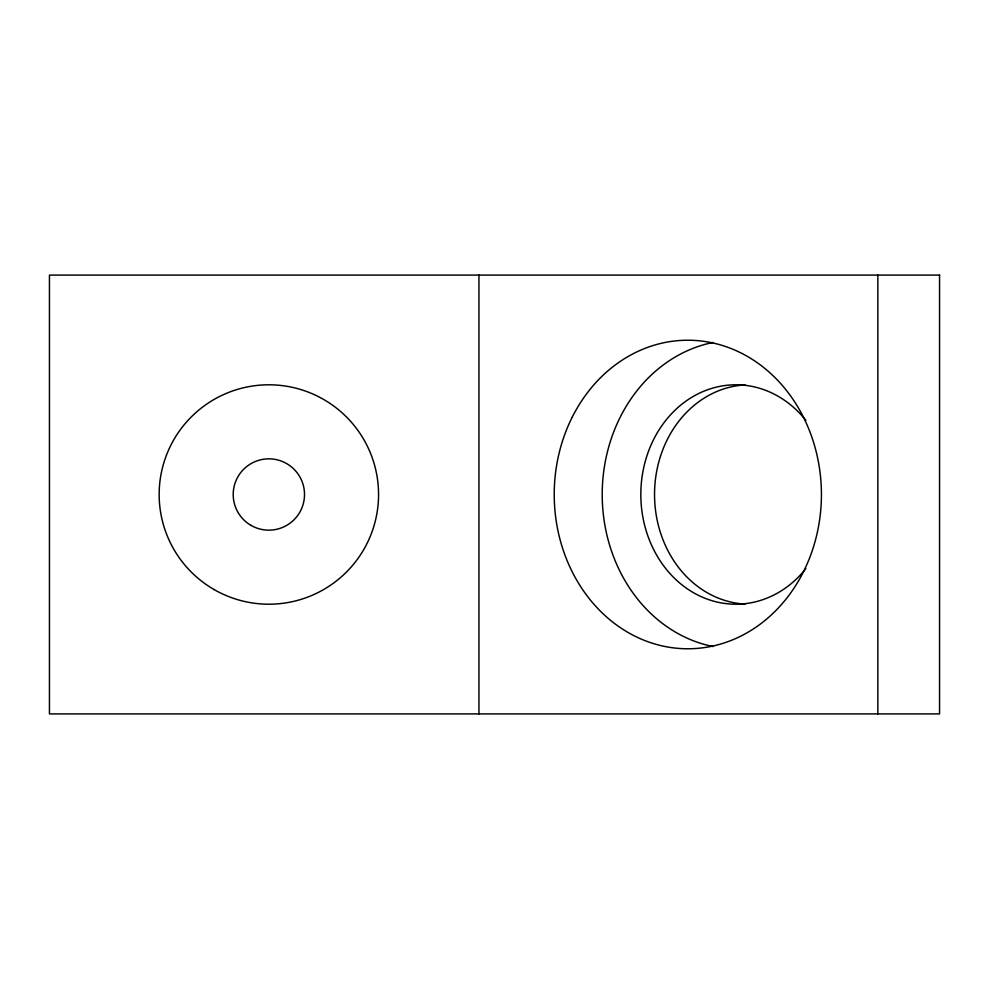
<?xml version="1.0" encoding="UTF-8"?>
<svg xmlns="http://www.w3.org/2000/svg" width="989" height="989" viewBox="0 0 989 989"><rect width="100%" height="100%" fill="white"/><g stroke="black" fill="none" stroke-linecap="round" stroke-linejoin="round"><path stroke-width="1.48" d="M877.836 275.09L877.836 713.91M478.948 275.09L478.948 713.91M713.094 646.522A154.272 133.602 90 0 1 602.214 494.5A154.272 133.602 90 0 1 713.094 342.478M805.85 568.638A109.705 95.006 -90 0 1 669.627 573.187A109.705 95.006 -90 0 1 669.627 415.813A109.705 95.006 -90 0 1 805.85 420.362M745.174 604.094A109.705 95.006 -90 0 1 654.533 494.5A109.705 95.006 -90 0 1 745.174 384.906M939.55 275.09L49.45 275.09L49.45 713.91L939.55 713.91L939.55 275.09M572.124 417.358A154.272 133.602 90 0 0 687.825 648.772A154.272 133.602 90 0 0 803.525 417.358A154.272 133.602 90 0 0 572.124 417.358M251.033 525.382A35.653 35.653 0 0 0 304.513 494.5A35.653 35.653 0 0 0 251.033 463.618A35.653 35.653 0 0 0 251.033 525.382M214.007 589.506A109.705 109.705 0 0 0 378.564 494.5A109.705 109.705 0 0 0 214.007 399.494A109.705 109.705 0 0 0 214.007 589.506"/></g></svg>
